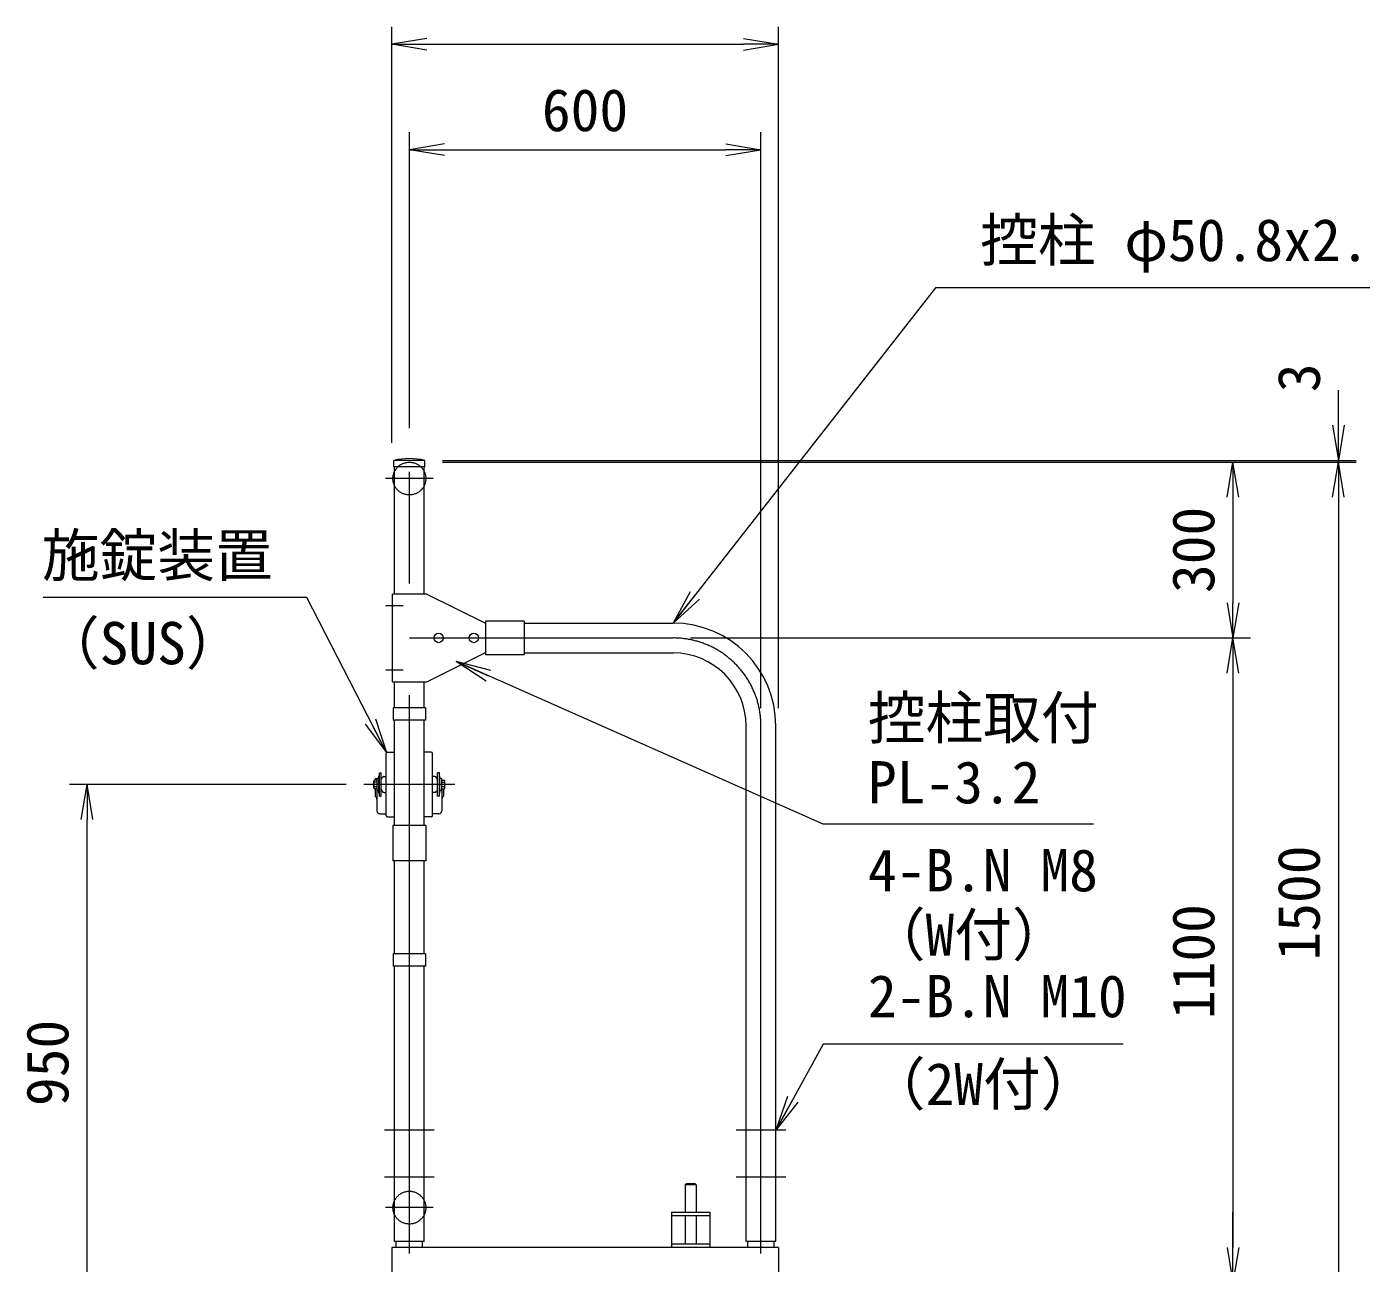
# Model space of a CAD drawing. Units: millimetres, scale not verified. Extents: x -6300 to 6300, y -4455 to 4455.
# Drawn here: x 2763 to 5040, y -228 to 1882 of the extents above; entities that cross this region are included whole.
import ezdxf
from ezdxf.enums import TextEntityAlignment as Align

# ---------------------------------------------------------------- set-up
doc = ezdxf.new("R2010")
doc.units = ezdxf.units.MM
doc.header["$LTSCALE"] = 30
for name, pattern in [('DASHED', [7.5, 6, -1.5]), ('USER1', [50.8, 31.75, -6.35, 6.35, -6.35]), ('USER2', [1.5, 1, -0.5])]:
    doc.linetypes.add(name, pattern=pattern)
for name, color, linetype, lineweight in [('0-0_D-STR-DIM', 7, 'Continuous', 9), ('0-1_0', 7, 'Continuous', 9), ('0-2_D-STR1', 1, 'Continuous', 18), ('0-3_D-BMK', 2, 'USER1', 13), ('0-4_D-STR3', 3, 'Continuous', 13), ('0-5_D-STR2', 7, 'Continuous', 9), ('0-7_D-STR-TXT', 7, 'Continuous', 9)]:
    doc.layers.add(name, color=color, linetype=linetype, lineweight=lineweight)
doc.styles.add('ＭＳ ゴシック', font='')
doc.styles.get('ＭＳ ゴシック').set_extended_font_data('MS Gothic')

# ---------------------------------------------------------------- blocks, each defined once
blk = doc.blocks.new('_Open')
at = {"layer": '0-1_0'}
blk.add_line((-30, 5), (0, 0), dxfattribs=at)
blk.add_lwpolyline([(-30, -5), (0, 0), (-30, 0)], dxfattribs=at)

msp = doc.modelspace()

# ---------------------------------------------------------------- linework, layer by layer
at = {"layer": '0-0_D-STR-DIM'}
for p, q in [((3385.6, 1172.08), (3385.6, 1882.08)), ((4045.6, 719.07), (4045.6, 1882.08)), ((3445.6, 1852.08), (3985.6, 1852.08)), ((3415.6, 1197.08), (3415.6, 1702.08)), ((4015.6, 719.07), (4015.6, 1702.08)), ((3475.6, 1672.08), (3955.6, 1672.08)), ((5001, 1202.08), (5001, 1262.08)), ((3472.2, 1142.08), (5031, 1142.08)), ((3472.2, 1139.07), (4851, 1139.07)), ((3472.2, 1139.07), (5031, 1139.07)), ((3472.2, 1139.07), (5031, 1139.07)), ((5001, 1139.07), (5001, 1142.08)), ((4821, 1079.07), (4821, 899.07)), ((5001, 1079.07), (5001, -300.92)), ((5001, 1079.07), (5001, 1019.07)), ((3895.6, 839.07), (4851, 839.07)), ((3895.6, 839.07), (4851, 839.07)), ((4821, 779.07), (4821, -200.92)), ((3307.87, 589.08), (2835.6, 589.08)), ((2865.6, -300.92), (2865.6, 529.08)), ((4821, -200.92), (4821, -140.92))]:
    msp.add_line(p, q, dxfattribs=at)
at = {"layer": '0-2_D-STR1'}
for p, q in [((3442.2, 1142.08), (3389, 1142.08)), ((3389, 1131.08), (3389, 1142.08)), ((3442.2, 1131.08), (3442.2, 1142.08)), ((3442.2, 1131.08), (3389, 1131.08)), ((3390.2, 914.07), (3390.2, 1131.08)), ((3390.2, 914.07), (3390.2, 1131.08)), ((3441, 914.07), (3441, 1131.08)), ((3441, 914.07), (3441, 1131.08)), ((3544.8, 864.47), (3545.6, 864.47)), ((3611.6, 864.47), (3865.6, 864.47)), ((3544.8, 813.67), (3545.6, 813.67)), ((3611.6, 813.67), (3865.6, 813.67)), ((3390.2, 720.07), (3390.2, 764.07)), ((3390.2, 720.07), (3390.2, 764.07)), ((3441, 720.07), (3441, 764.07)), ((3390.2, 519.08), (3390.2, 699.07)), ((3390.2, 519.08), (3390.2, 699.07)), ((3441, 519.08), (3441, 699.07)), ((3990.2, -190.92), (3990.2, 689.07)), ((3990.2, -190.92), (3990.2, 689.07)), ((3990.2, -190.92), (3990.2, 689.07)), ((4041, -190.92), (4041, 689.07)), ((4041, -190.92), (4041, 689.07)), ((3390.2, 300.07), (3390.2, 459.08)), ((3390.2, 300.07), (3390.2, 459.08)), ((3441, 300.07), (3441, 459.08)), ((3441, 300.07), (3441, 459.08)), ((3390.2, -190.92), (3390.2, 279.07)), ((3390.2, -190.92), (3390.2, 279.07)), ((3441, -190.92), (3441, 279.07)), ((3441, -190.92), (3441, 279.07)), ((4045.6, -200.92), (3385.6, -200.92)), ((3385.6, -200.92), (3385.6, -260.92)), ((3441, -190.92), (3390.2, -190.92)), ((3393.1, -200.92), (3393.1, -190.92)), ((3438.1, -200.92), (3438.1, -190.92)), ((4041, -190.92), (3990.2, -190.92)), ((3993.1, -200.92), (3993.1, -190.92)), ((4038.1, -200.92), (4038.1, -190.92)), ((4045.6, -200.92), (4045.6, -260.92))]:
    msp.add_line(p, q, dxfattribs=at)
for centre, radius, start, end in [((3415.6, 1025.65), 119.43, 77.13052, 102.86948), ((3865.6, 689.07), 175.4, 0, 90), ((3865.6, 689.07), 124.6, 0, 90)]:
    msp.add_arc(centre, radius, start, end, dxfattribs=at)
at = {"layer": '0-3_D-BMK'}
for p, q in [((3415.6, -210.92), (3415.6, 1167.08)), ((3415.6, -210.92), (3415.6, 1167.08)), ((3415.6, -210.92), (3415.6, 1167.08)), ((3456.41, 1111.07), (3374.78, 1111.07)), ((3404.75, 894.07), (3375.64, 894.07)), ((3415.6, 839.07), (3865.6, 839.07)), ((3404.75, 784.07), (3375.64, 784.07)), ((4015.6, -210.92), (4015.6, 689.07)), ((4015.6, -210.92), (4015.6, 689.07)), ((4015.6, -210.92), (4015.6, 689.07)), ((4015.6, -210.92), (4015.6, 689.07)), ((3493.32, 589.08), (3337.87, 589.08)), ((3458, -0.92), (3373.2, -0.92)), ((4058, -0.92), (3973.2, -0.92)), ((3458, -80.92), (3373.2, -80.92)), ((4058, -80.92), (3973.2, -80.92)), ((3456.41, -132.92), (3374.78, -132.92)), ((3456.41, -132.92), (3374.78, -132.92))]:
    msp.add_line(p, q, dxfattribs=at)
msp.add_arc((3865.6, 689.07), 150, 0, 90, dxfattribs=at)
at = {"layer": '0-4_D-STR3'}
for p, q in [((3387, 764.07), (3387, 914.07)), ((3445.6, 914.07), (3387, 914.07)), ((3445.6, 914.07), (3545.6, 864.07)), ((3611.6, 867.62), (3545.6, 867.62)), ((3545.6, 867.62), (3545.6, 810.52)), ((3611.6, 867.62), (3611.6, 810.52)), ((3545.6, 864.07), (3545.6, 814.07)), ((3445.6, 764.07), (3545.6, 814.07)), ((3611.6, 810.52), (3545.6, 810.52)), ((3387, 764.07), (3445.6, 764.07)), ((3443.3, 720.07), (3387.9, 720.07)), ((3387.9, 720.07), (3387.9, 699.07)), ((3443.3, 720.07), (3443.3, 699.07)), ((3443.3, 699.07), (3387.9, 699.07)), ((3375.97, 536.33), (3375.97, 641.83)), ((3378.22, 644.08), (3390.2, 644.08)), ((3452.97, 644.08), (3441, 644.08)), ((3455.22, 536.33), (3455.22, 641.83)), ((3354.87, 583.33), (3354.87, 594.83)), ((3360.37, 596.58), (3355.57, 596.58)), ((3360.37, 593.08), (3355.57, 593.08)), ((3357.2, 599.08), (3357.2, 596.58)), ((3360.37, 580.08), (3360.37, 598.08)), ((3361.87, 599.58), (3362.87, 599.58)), ((3363.37, 574.08), (3363.37, 604.08)), ((3363.37, 604.08), (3364.37, 604.08)), ((3364.37, 569.08), (3364.37, 609.08)), ((3364.37, 609.08), (3367.37, 609.08)), ((3367.37, 569.08), (3367.37, 609.08)), ((3367.37, 598.08), (3369.14, 600.42)), ((3372.17, 602.58), (3375.97, 602.58)), ((3459.02, 602.58), (3455.22, 602.58)), ((3463.82, 598.08), (3462.05, 600.42)), ((3463.82, 569.08), (3463.82, 609.08)), ((3466.82, 609.08), (3463.82, 609.08)), ((3466.82, 569.08), (3466.82, 609.08)), ((3467.82, 604.08), (3466.82, 604.08)), ((3467.82, 574.08), (3467.82, 604.08)), ((3469.32, 599.58), (3468.32, 599.58)), ((3470.82, 580.08), (3470.82, 598.08)), ((3470.82, 596.58), (3475.62, 596.58)), ((3470.82, 593.08), (3475.62, 593.08)), ((3476.33, 583.33), (3476.33, 594.83)), ((3360.37, 585.08), (3355.57, 585.08)), ((3360.37, 581.58), (3355.57, 581.58)), ((3357.2, 581.58), (3357.2, 569.08)), ((3361.87, 578.58), (3362.87, 578.58)), ((3363.37, 574.08), (3364.37, 574.08)), ((3367.37, 580.08), (3369.14, 577.74)), ((3372.17, 575.58), (3375.97, 575.58)), ((3459.02, 575.58), (3455.22, 575.58)), ((3463.82, 580.08), (3462.05, 577.74)), ((3467.82, 574.08), (3466.82, 574.08)), ((3469.32, 578.58), (3468.32, 578.58)), ((3475.62, 585.08), (3470.82, 585.08)), ((3470.82, 581.58), (3475.62, 581.58)), ((3474, 581.58), (3474, 569.08)), ((3360.2, 564.08), (3360.2, 544.08)), ((3364.37, 569.08), (3367.37, 569.08)), ((3466.82, 569.08), (3463.82, 569.08)), ((3471, 564.08), (3471, 544.08)), ((3365.2, 539.08), (3375.97, 539.08)), ((3378.22, 534.08), (3390.2, 534.08)), ((3452.97, 534.08), (3441, 534.08)), ((3466, 539.08), (3455.22, 539.08)), ((3443.8, 519.08), (3387.4, 519.08)), ((3387.4, 519.08), (3387.4, 459.08)), ((3443.8, 519.08), (3443.8, 459.08)), ((3443.8, 459.08), (3387.4, 459.08)), ((3443.3, 300.07), (3387.9, 300.07)), ((3387.9, 300.07), (3387.9, 279.07)), ((3443.3, 300.07), (3443.3, 279.07)), ((3443.3, 279.07), (3387.9, 279.07)), ((3888.1, -92.24), (3886.1, -94.24)), ((3905.1, -94.24), (3886.1, -94.24)), ((3886.1, -94.24), (3886.1, -140.92)), ((3903.1, -92.24), (3888.1, -92.24)), ((3903.1, -92.24), (3905.1, -94.24)), ((3905.1, -94.24), (3905.1, -140.92)), ((3863.1, -140.92), (3863.1, -146.92)), ((3863.1, -140.92), (3863.1, -200.92)), ((3886.1, -146.92), (3886.1, -194.92)), ((3905.1, -146.92), (3905.1, -194.92)), ((3928.1, -140.92), (3928.1, -200.92)), ((3863.1, -194.92), (3863.1, -200.92))]:
    msp.add_line(p, q, dxfattribs=at)
at = {"layer": '0-4_D-STR3', "linetype": 'USER2'}
for p, q in [((3360.2, 581.58), (3360.2, 564.08)), ((3471, 581.58), (3471, 564.08))]:
    msp.add_line(p, q, dxfattribs=at)
at = {"layer": '0-4_D-STR3'}
for points in [[(3357.2, 599.08), (3360.2, 599.08), (3360.2, 596.58)], [(3863.1, -140.92), (3928.1, -140.92), (3928.1, -146.92), (3863.1, -146.92)], [(3863.1, -194.92), (3928.1, -194.92), (3928.1, -200.92), (3863.1, -200.92)]]:
    msp.add_lwpolyline(points, dxfattribs=at)
for centre in [(3465.6, 839.07), (3525.6, 839.07)]:
    msp.add_circle(centre, 8, dxfattribs=at)
for centre, radius, start, end in [((3378.22, 641.83), 2.25, 90, 180), ((3452.97, 641.83), 2.25, 0, 90), ((3357.4, 594.83), 2.54, 136.35169, 223.64831), ((3366.65, 589.08), 11.78, 160.14751, 199.85249), ((3361.87, 598.08), 1.5, 90, 180), ((3362.87, 600.08), 0.5, 270, 0), ((3372.17, 599.38), 3.2, 90, 161.05067), ((3459.02, 599.38), 3.2, 18.94933, 90), ((3468.32, 600.08), 0.5, 180, 270), ((3469.32, 598.08), 1.5, 0, 90), ((3473.79, 594.83), 2.54, 316.35169, 43.64831), ((3464.55, 589.08), 11.78, 340.14751, 19.85249), ((3357.4, 583.33), 2.54, 136.39452, 223.60548), ((3361.87, 580.08), 1.5, 180, 270), ((3362.87, 578.08), 0.5, 0, 90), ((3372.17, 578.78), 3.2, 198.94933, 270), ((3459.02, 578.78), 3.2, 270, 341.05067), ((3468.32, 578.08), 0.5, 90, 180), ((3469.32, 580.08), 1.5, 270, 0), ((3473.79, 583.33), 2.54, 316.39452, 43.60548), ((3353.04, 563.18), 7.21, 7.10672, 54.8208), ((3478.15, 563.18), 7.21, 125.1792, 172.89328), ((3365.2, 544.08), 5, 180, 270), ((3378.22, 536.33), 2.25, 180, 270), ((3452.97, 536.33), 2.25, 270, 0), ((3466, 544.08), 5, 270, 0)]:
    msp.add_arc(centre, radius, start, end, dxfattribs=at)
at = {"layer": '0-5_D-STR2', "linetype": 'DASHED'}
for centre in [(3415.6, 1111.07), (3415.6, -132.92)]:
    msp.add_circle(centre, 28, dxfattribs=at)
at = {"layer": '0-7_D-STR-TXT'}
for points in [[(5115.46, 1436.4), (4313.44, 1436.4), (3866.83, 866.05)], [(2790.4, 908.57), (3240.05, 908.57), (3375.71, 645.2)], [(4583.13, 521.14), (4121.66, 521.14), (3497.42, 798.26)], [(4633.49, 146.27), (4121.66, 146.27), (4041.96, 0.83)]]:
    msp.add_lwpolyline(points, dxfattribs=at)

# ---------------------------------------------------------------- block references
at = {"layer": '0-0_D-STR-DIM', "xscale": 2, "yscale": 2}
for p, rotation in [((3385.6, 1852.08), 180), ((3415.6, 1672.08), 180), ((5001, 1142.08), 270), ((4821, 1139.07), 90), ((5001, 1139.07), 90), ((5001, 1139.07), 90), ((4821, 839.07), 270), ((4821, 839.07), 90), ((2865.6, 589.08), 90), ((4821, -260.92), 270), ((4821, -260.92), 270)]:
    msp.add_blockref('_Open', p, dxfattribs=dict(at, rotation=rotation))
for p in [(4045.6, 1852.08), (4015.6, 1672.08)]:
    msp.add_blockref('_Open', p, dxfattribs=at)
at = {"layer": '0-7_D-STR-TXT', "xscale": 2, "yscale": 2}
for p, rotation in [((3865.6, 864.47), 231.93773), ((3495.6, 799.07), 156.06203), ((3376.63, 643.42), 297.25144), ((4041, -0.92), 241.2786)]:
    msp.add_blockref('_Open', p, dxfattribs=dict(at, rotation=rotation))

# ---------------------------------------------------------------- texts
at = {"layer": '0-0_D-STR-DIM', "style": 'ＭＳ ゴシック'}
msp.add_text('600', height=72.14, dxfattribs=at).set_placement((3641.72, 1682.2), align=Align.BOTTOM_LEFT)
for s, p in [('3', (4991.05, 1258.49)), ('300', (4810.87, 915.76)), ('1500', (4990.87, 288.72)), ('1100', (4810.87, 188.72)), ('950', (2855.47, 40.39))]:
    msp.add_text(s, height=72.14, rotation=90, dxfattribs=at).set_placement(p, align=Align.BOTTOM_LEFT)
at = {"layer": '0-7_D-STR-TXT', "style": 'ＭＳ ゴシック'}
for s, p in [('控柱 φ50.8x2.3', (4389.83, 1460.42)), ('施錠装置', (2788.62, 922.59)), ('（SUS）', (2788.62, 772.59)), ('控柱取付', (4198.04, 645.16)), ('PL-3.2', (4198.04, 535.16)), ('4-B.N M8', (4198.04, 385.16)), ('（W付）', (4198.04, 275.16)), ('2-B.N M10', (4198.04, 170.29)), ('（2W付）', (4198.04, 20.29))]:
    msp.add_text(s, height=72.14, dxfattribs=at).set_placement(p, align=Align.BOTTOM_LEFT)

doc.saveas('drawing.dxf')
